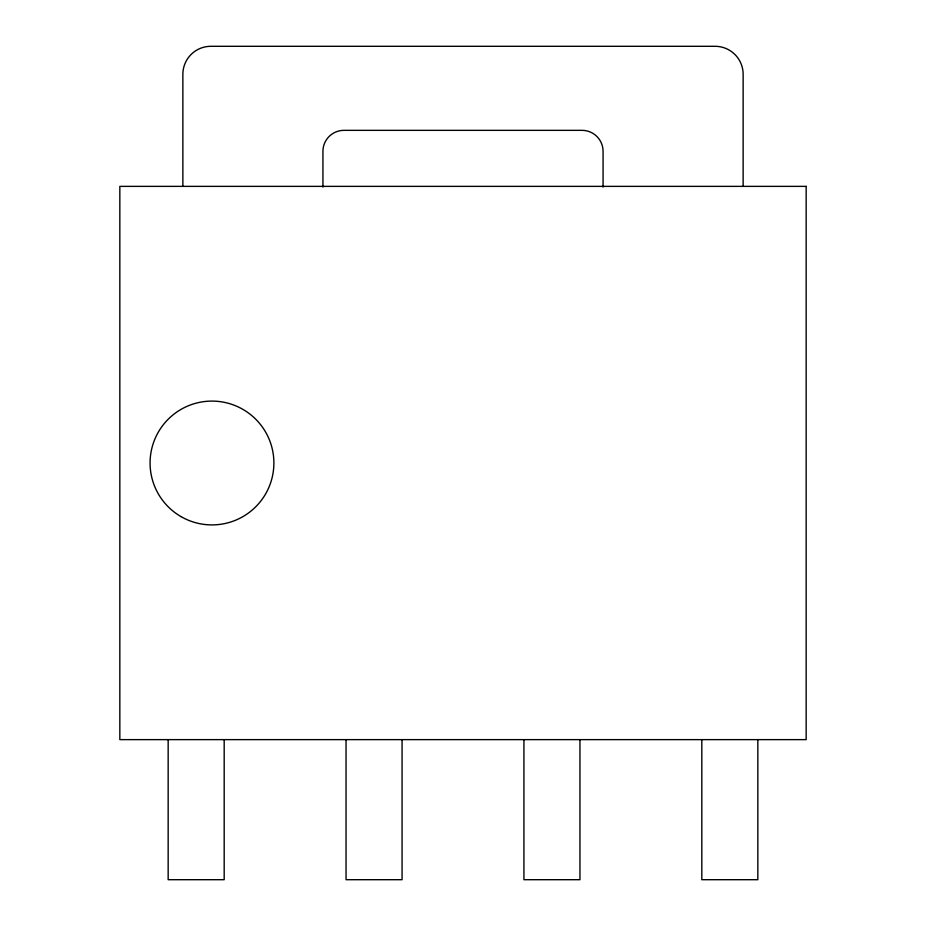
<?xml version="1.0" encoding="UTF-8"?>
<svg xmlns="http://www.w3.org/2000/svg" width="926" height="926" viewBox="0 0 926 926"><rect width="100%" height="100%" fill="white"/><g stroke="black" fill="none" stroke-linecap="round" stroke-linejoin="round"><path stroke-width="1.39" d="M757.838 739.631L757.838 879.7L701.815 879.7L701.815 739.631M743.138 186.369L743.138 74.311A28.011 28.011 0 0 0 715.127 46.3L210.873 46.3A28.011 28.011 0 0 0 182.862 74.311L182.862 186.369M603.069 187.087L603.069 151.355A21.009 21.009 0 0 0 582.06 130.346L343.94 130.346A21.009 21.009 0 0 0 322.931 151.355L322.931 187.087M579.954 739.631L579.954 879.7L523.931 879.7L523.931 739.631M402.069 739.631L402.069 879.7L346.046 879.7L346.046 739.631M224.185 739.631L224.185 879.7L168.162 879.7L168.162 739.631M806.164 186.369L119.836 186.369L119.836 739.631L806.164 739.631L806.164 186.369M181.021 516.615A61.915 61.915 0 0 0 273.888 463A61.915 61.915 0 0 0 181.021 409.385A61.915 61.915 0 0 0 181.021 516.615"/></g></svg>
